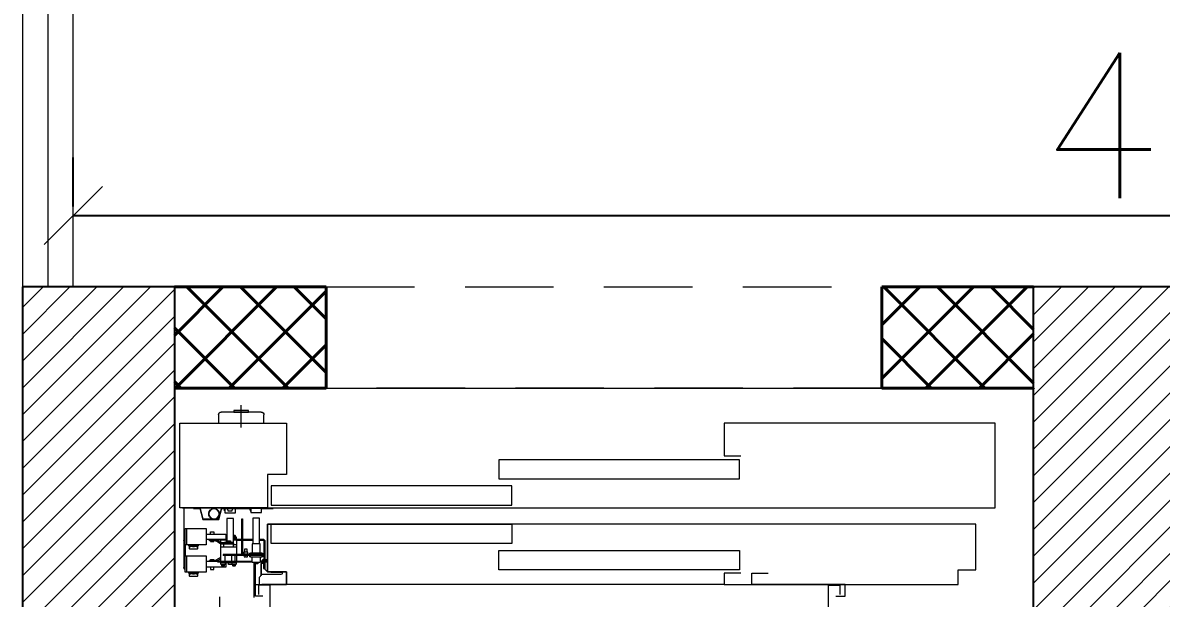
# Model space of a CAD drawing. Header units: metres. Extents: x -322116 to -321123, y -26723 to -26468.
# Drawn here: x -321785.512 to -321783.259, y -26550.374 to -26549.236 of the extents above; entities that cross this region are included whole.
import ezdxf

# ---------------------------------------------------------------- set-up
doc = ezdxf.new("R2010")
doc.units = ezdxf.units.M
doc.header["$LTSCALE"] = 7
doc.header["$MEASUREMENT"] = 0
doc.header["$PDMODE"] = 34
doc.header["$PDSIZE"] = 0.5
doc.linetypes.add('1363-TXX-A-XXX-Plots layouts-R02$0$HIDDEN', pattern=[0.375, 0.25, -0.125])
doc.linetypes.add('Hidden', pattern=[9.525, 6.35, -3.175])
doc.layers.add('22-1-14-ROAD P2PFGC', color=5, linetype='Continuous')
for name, color, linetype, lineweight in [('A-CONV-EVTR', 2, 'Continuous', 18), ('A-DOOR', 134, 'Continuous', 18), ('A-FLOR-HIDN', 9, 'Hidden', 13), ('A-GRID-DIMS', 142, 'Continuous', 9), ('A-WALL-BLWO', 7, 'Continuous', 40), ('L-Structure', 5, 'Continuous', 15), ('PATT-CONC', 8, 'Continuous', 9), ('plaster', 1, 'Continuous', 0)]:
    doc.layers.add(name, color=color, linetype=linetype, lineweight=lineweight)
doc.styles.add('EG_SIMPLEX', font='SIMPLEX.shx')
doc.dimstyles.new('ERGA-M-0200', dxfattribs={"dimscale": 1.15, "dimtxt": 0.2, "dimasz": 0.2, "dimexe": 0.1, "dimexo": 0.1, "dimgap": 0.06, "dimtad": 1, "dimdec": 1, "dimlfac": 100, "dimrnd": 5, "dimdsep": 46, "dimtxsty": 'EG_SIMPLEX', "dimblk1": 'OBLIQUE', "dimblk2": 'OBLIQUE', "dimsah": 1, "dimcen": 0.3, "dimclrd": 256, "dimclre": 256, "dimclrt": 2, "dimadec": 0, "dimazin": 0, "dimtfac": 1, "dimtdec": 1, "dimtix": 1, "dimtmove": 2, "dimatfit": 3, "dimldrblk": 'OBLIQUE', "dimfxl": 1, "dimtolj": 1, "dimtzin": 0, "dimarcsym": 0})

# ---------------------------------------------------------------- blocks, each defined once
blk = doc.blocks.new('1 elev')
at = {"layer": 'A-CONV-EVTR', "extrusion": (2.36417e-21, 1.06473e-05, 1)}
for p, q in [((-321709.441, -26487.8026, 0), (-321709.441, -26487.7583, 0)), ((-321709.4859, -26487.7937, 0), (-321709.4859, -26487.7774, 0)), ((-321709.4805, -26487.772, 0), (-321709.4014, -26487.772, 0)), ((-321709.4556, -26487.772, 0), (-321709.4556, -26487.7688, 0)), ((-321709.4556, -26487.7688, 0), (-321709.4263, -26487.7688, 0)), ((-321709.4263, -26487.772, 0), (-321709.4556, -26487.772, 0)), ((-321709.4263, -26487.7688, 0), (-321709.4263, -26487.772, 0)), ((-321709.396, -26487.7774, 0), (-321709.396, -26487.7937, 0)), ((-321710.9329, -26487.7937, 0), (-321710.3969, -26487.7937, 0)), ((-321710.9329, -26487.9615, 0), (-321710.9329, -26487.7937, 0)), ((-321710.3969, -26487.7937, 0), (-321710.3969, -26487.8587, 0)), ((-321709.3195, -26487.7937, 0), (-321709.5307, -26487.7937, 0)), ((-321709.5307, -26487.7937, 0), (-321709.5307, -26487.8955, 0)), ((-321709.396, -26487.7937, 0), (-321709.4859, -26487.7937, 0)), ((-321709.3195, -26487.9615, 0), (-321709.3195, -26487.7937, 0)), ((-321710.3969, -26487.8587, 0), (-321710.4294, -26487.8587, 0)), ((-321710.4269, -26487.9041, 0), (-321710.4269, -26487.8662, 0)), ((-321710.4269, -26487.8662, 0), (-321709.9508, -26487.8662, 0)), ((-321709.9508, -26487.8662, 0), (-321709.9508, -26487.9041, 0)), ((-321709.5307, -26487.8955, 0), (-321709.4933, -26487.8955, 0)), ((-321709.4933, -26487.8955, 0), (-321709.4933, -26487.9615, 0)), ((-321709.9508, -26487.9041, 0), (-321710.4269, -26487.9041, 0)), ((-321709.9765, -26487.9561, 0), (-321709.9765, -26487.9182, 0)), ((-321709.9765, -26487.9182, 0), (-321709.5004, -26487.9182, 0)), ((-321709.5004, -26487.9182, 0), (-321709.5004, -26487.9561, 0)), ((-321709.325, -26487.9615, 0), (-321710.9329, -26487.9615, 0)), ((-321709.5004, -26487.9561, 0), (-321709.9765, -26487.9561, 0)), ((-321709.5044, -26487.9621, 0), (-321709.5044, -26487.9628, 0)), ((-321709.4026, -26487.9621, 0), (-321709.5044, -26487.9621, 0)), ((-321709.4809, -26487.9628, 0), (-321709.5044, -26487.9628, 0)), ((-321709.4939, -26487.9615, 0), (-321709.3574, -26487.9615, 0)), ((-321709.4933, -26487.9615, 0), (-321709.3195, -26487.9615, 0)), ((-321709.4809, -26487.9707, 0), (-321709.4809, -26487.9621, 0)), ((-321709.4603, -26487.9621, 0), (-321709.4603, -26487.9707, 0)), ((-321709.4024, -26487.9628, 0), (-321709.4603, -26487.9628, 0)), ((-321709.4586, -26487.9672, 0), (-321709.4603, -26487.9672, 0)), ((-321709.4578, -26487.9641, 0), (-321709.4586, -26487.9672, 0)), ((-321709.4578, -26487.9641, 0), (-321709.4571, -26487.9628, 0)), ((-321709.4294, -26487.9715, 0), (-321709.4294, -26487.9628, 0)), ((-321709.4239, -26487.9641, 0), (-321709.4246, -26487.9628, 0)), ((-321709.4231, -26487.9672, 0), (-321709.4239, -26487.9641, 0)), ((-321709.4146, -26487.9672, 0), (-321709.4231, -26487.9672, 0)), ((-321709.4138, -26487.9641, 0), (-321709.4146, -26487.9672, 0)), ((-321709.4138, -26487.9641, 0), (-321709.4131, -26487.9628, 0)), ((-321709.4089, -26487.9628, 0), (-321709.4089, -26487.9715, 0)), ((-321709.4076, -26487.9641, 0), (-321709.4089, -26487.9641, 0)), ((-321709.4076, -26487.9672, 0), (-321709.4089, -26487.9672, 0)), ((-321709.4076, -26487.9672, 0), (-321709.4076, -26487.9641, 0)), ((-321709.3966, -26487.9843, 0), (-321709.4026, -26487.9621, 0)), ((-321709.4022, -26487.9615, 0), (-321709.3962, -26487.9837, 0)), ((-321709.3656, -26487.9837, 0), (-321709.3597, -26487.9615, 0)), ((-321709.3593, -26487.9621, 0), (-321709.3652, -26487.9843, 0)), ((-321709.3597, -26487.9637, 0), (-321709.3603, -26487.9637, 0)), ((-321709.3463, -26487.9628, 0), (-321709.3595, -26487.9628, 0)), ((-321709.3463, -26487.9621, 0), (-321709.3593, -26487.9621, 0)), ((-321709.333, -26487.9615, 0), (-321709.3574, -26487.9615, 0)), ((-321709.3463, -26487.9615, 0), (-321709.3463, -26487.9628, 0)), ((-321709.3277, -26487.9615, 0), (-321709.3277, -26488.0795, 0)), ((-321709.4603, -26487.9707, 0), (-321709.4809, -26487.9707, 0)), ((-321709.4771, -26487.9816, 0), (-321709.4641, -26487.9816, 0)), ((-321709.4771, -26488.0324, 0), (-321709.4771, -26487.9816, 0)), ((-321709.4641, -26487.9816, 0), (-321709.4641, -26488.0324, 0)), ((-321709.4435, -26487.9832, 0), (-321709.4435, -26488.0514, 0)), ((-321709.4424, -26487.9832, 0), (-321709.4435, -26487.9832, 0)), ((-321709.4424, -26487.9886, 0), (-321709.4435, -26487.9886, 0)), ((-321709.4424, -26488.0514, 0), (-321709.4424, -26487.9832, 0)), ((-321709.4089, -26487.9715, 0), (-321709.4294, -26487.9715, 0)), ((-321709.4257, -26487.9823, 0), (-321709.4127, -26487.9823, 0)), ((-321709.4257, -26488.0395, 0), (-321709.4257, -26487.9823, 0)), ((-321709.4127, -26487.9823, 0), (-321709.4127, -26488.0265, 0)), ((-321709.3977, -26487.9719, 0), (-321709.3972, -26487.972, 0)), ((-321709.3977, -26487.9749, 0), (-321709.3972, -26487.9749, 0)), ((-321709.3652, -26487.9843, 0), (-321709.3966, -26487.9843, 0)), ((-321709.3962, -26487.9837, 0), (-321709.3656, -26487.9837, 0)), ((-321710.8947, -26487.994, 0), (-321710.8571, -26487.994, 0)), ((-321710.8947, -26488.0839, 0), (-321710.8947, -26487.994, 0)), ((-321710.8571, -26487.994, 0), (-321709.4933, -26487.994, 0)), ((-321709.9765, -26487.994, 0), (-321709.9765, -26488.0319, 0)), ((-321709.5004, -26487.994, 0), (-321709.9765, -26487.994, 0)), ((-321709.4933, -26487.994, 0), (-321709.5068, -26487.994, 0)), ((-321709.4933, -26487.994, 0), (-321709.5068, -26487.994, 0)), ((-321709.5004, -26488.0319, 0), (-321709.5004, -26487.994, 0)), ((-321709.4933, -26487.994, 0), (-321709.4933, -26488.0882, 0)), ((-321709.4933, -26488.0882, 0), (-321709.4933, -26487.994, 0)), ((-321709.4933, -26488.0882, 0), (-321709.4933, -26487.994, 0)), ((-321709.3867, -26488.0086, 0), (-321709.3867, -26488.0132, 0)), ((-321709.3802, -26488.0086, 0), (-321709.3867, -26488.0086, 0)), ((-321709.3802, -26488.0132, 0), (-321709.3802, -26488.0086, 0)), ((-321709.3717, -26488.0021, 0), (-321709.3717, -26488.0346, 0)), ((-321709.3301, -26488.0021, 0), (-321709.3717, -26488.0021, 0)), ((-321709.3327, -26488.0021, 0), (-321709.3327, -26488.0346, 0)), ((-321709.3301, -26488.0346, 0), (-321709.3301, -26488.0021, 0)), ((-321709.9765, -26488.0319, 0), (-321709.5004, -26488.0319, 0)), ((-321709.4879, -26488.0276, 0), (-321709.4879, -26488.0644, 0)), ((-321709.4858, -26488.0276, 0), (-321709.4858, -26488.0541, 0)), ((-321709.4771, -26488.0232, 0), (-321709.4836, -26488.0232, 0)), ((-321709.4771, -26488.0254, 0), (-321709.4836, -26488.0254, 0)), ((-321709.4787, -26488.0324, 0), (-321709.4625, -26488.0324, 0)), ((-321709.4787, -26488.0503, 0), (-321709.4787, -26488.0324, 0)), ((-321709.4435, -26488.0232, 0), (-321709.4641, -26488.0232, 0)), ((-321709.4435, -26488.0254, 0), (-321709.4641, -26488.0254, 0)), ((-321709.4625, -26488.0324, 0), (-321709.4625, -26488.0503, 0)), ((-321709.4257, -26488.0232, 0), (-321709.4424, -26488.0232, 0)), ((-321709.4322, -26488.0254, 0), (-321709.4424, -26488.0254, 0)), ((-321709.4322, -26488.0254, 0), (-321709.4257, -26488.0254, 0)), ((-321709.4322, -26488.0536, 0), (-321709.4322, -26488.0254, 0)), ((-321709.4257, -26488.0341, 0), (-321709.4322, -26488.0341, 0)), ((-321709.4305, -26488.0187, 0), (-321709.4311, -26488.019, 0)), ((-321709.4311, -26488.019, 0), (-321709.4311, -26488.0218, 0)), ((-321709.4311, -26488.0218, 0), (-321709.4305, -26488.0222, 0)), ((-321709.4311, -26488.0222, 0), (-321709.4257, -26488.0222, 0)), ((-321709.4311, -26488.0232, 0), (-321709.4311, -26488.0222, 0)), ((-321709.4257, -26488.0187, 0), (-321709.4305, -26488.0187, 0)), ((-321709.4285, -26488.0154, 0), (-321709.4289, -26488.0159, 0)), ((-321709.4289, -26488.0159, 0), (-321709.4289, -26488.0187, 0)), ((-321709.4257, -26488.0159, 0), (-321709.4289, -26488.0159, 0)), ((-321709.4257, -26488.0154, 0), (-321709.4285, -26488.0154, 0)), ((-321709.4273, -26488.0332, 0), (-321709.4257, -26488.0332, 0)), ((-321709.4273, -26488.0341, 0), (-321709.4273, -26488.0332, 0)), ((-321709.4257, -26488.033, 0), (-321709.4025, -26488.033, 0)), ((-321709.4245, -26488.0308, 0), (-321709.4025, -26488.0308, 0)), ((-321709.4245, -26488.033, 0), (-321709.4245, -26488.0308, 0)), ((-321709.424, -26488.0295, 0), (-321709.424, -26488.0308, 0)), ((-321709.4078, -26488.0295, 0), (-321709.424, -26488.0295, 0)), ((-321709.4197, -26488.0265, 0), (-321709.4197, -26488.0294, 0)), ((-321709.4121, -26488.0265, 0), (-321709.4197, -26488.0265, 0)), ((-321709.4197, -26488.0294, 0), (-321709.4121, -26488.0294, 0)), ((-321709.4148, -26488.0308, 0), (-321709.4148, -26488.033, 0)), ((-321709.4105, -26488.0232, 0), (-321709.4127, -26488.0232, 0)), ((-321709.4127, -26488.0254, 0), (-321709.3997, -26488.0254, 0)), ((-321709.4121, -26488.0294, 0), (-321709.4121, -26488.0265, 0)), ((-321709.4105, -26488.0132, 0), (-321709.4105, -26488.0241, 0)), ((-321709.3717, -26488.0132, 0), (-321709.4105, -26488.0132, 0)), ((-321709.4105, -26488.0241, 0), (-321709.3717, -26488.0241, 0)), ((-321709.4092, -26488.033, 0), (-321709.4092, -26488.0308, 0)), ((-321709.4078, -26488.0308, 0), (-321709.4078, -26488.0295, 0)), ((-321709.4062, -26488.033, 0), (-321709.4062, -26488.0395, 0)), ((-321709.3921, -26488.0249, 0), (-321709.4014, -26488.0305, 0)), ((-321709.4003, -26488.0324, 0), (-321709.391, -26488.0268, 0)), ((-321709.3997, -26488.0254, 0), (-321709.3997, -26488.0295, 0)), ((-321709.3997, -26488.0254, 0), (-321709.3948, -26488.0254, 0)), ((-321709.3997, -26488.032, 0), (-321709.3997, -26488.0666, 0)), ((-321709.398, -26488.0254, 0), (-321709.398, -26488.0241, 0)), ((-321709.3948, -26488.0254, 0), (-321709.3948, -26488.0241, 0)), ((-321709.378, -26488.0243, 0), (-321709.3899, -26488.0243, 0)), ((-321709.3899, -26488.0265, 0), (-321709.378, -26488.0265, 0)), ((-321709.3869, -26488.0281, 0), (-321709.3869, -26488.0265, 0)), ((-321709.3799, -26488.0281, 0), (-321709.3869, -26488.0281, 0)), ((-321709.3867, -26488.0241, 0), (-321709.3867, -26488.0243, 0)), ((-321709.3802, -26488.0241, 0), (-321709.3802, -26488.0243, 0)), ((-321709.3799, -26488.0265, 0), (-321709.3799, -26488.0281, 0)), ((-321709.378, -26488.0265, 0), (-321709.378, -26488.0243, 0)), ((-321709.3717, -26488.0346, 0), (-321709.3301, -26488.0346, 0)), ((-321709.3564, -26488.0357, 0), (-321709.3564, -26488.0346, 0)), ((-321709.3369, -26488.0346, 0), (-321709.3369, -26488.0357, 0)), ((-321709.3304, -26488.0346, 0), (-321709.3304, -26488.0563, 0)), ((-321710.4269, -26488.046, 0), (-321710.4269, -26488.0839, 0)), ((-321709.9508, -26488.046, 0), (-321710.4269, -26488.046, 0)), ((-321709.9508, -26488.0839, 0), (-321709.9508, -26488.046, 0)), ((-321709.4858, -26488.0579, 0), (-321709.4858, -26488.0644, 0)), ((-321709.4836, -26488.0536, 0), (-321709.4056, -26488.0536, 0)), ((-321709.4836, -26488.0557, 0), (-321709.4056, -26488.0557, 0)), ((-321709.4814, -26488.0503, 0), (-321709.4831, -26488.0508, 0)), ((-321709.48, -26488.0503, 0), (-321709.4831, -26488.0508, 0)), ((-321709.4831, -26488.0508, 0), (-321709.4831, -26488.0531, 0)), ((-321709.4831, -26488.0531, 0), (-321709.4814, -26488.0536, 0)), ((-321709.4814, -26488.0557, 0), (-321709.4831, -26488.0562, 0)), ((-321709.4831, -26488.0562, 0), (-321709.4831, -26488.0585, 0)), ((-321709.4598, -26488.0503, 0), (-321709.4814, -26488.0503, 0)), ((-321709.4581, -26488.0508, 0), (-321709.4598, -26488.0503, 0)), ((-321709.4598, -26488.0536, 0), (-321709.4581, -26488.0531, 0)), ((-321709.4581, -26488.0562, 0), (-321709.4598, -26488.0557, 0)), ((-321709.4581, -26488.0531, 0), (-321709.4581, -26488.0508, 0)), ((-321709.4581, -26488.0585, 0), (-321709.4581, -26488.0562, 0)), ((-321709.4554, -26488.0525, 0), (-321709.4554, -26488.0536, 0)), ((-321709.4446, -26488.0525, 0), (-321709.4554, -26488.0525, 0)), ((-321709.4538, -26488.049, 0), (-321709.4462, -26488.049, 0)), ((-321709.4538, -26488.0525, 0), (-321709.4538, -26488.049, 0)), ((-321709.4536, -26488.0585, 0), (-321709.4538, -26488.0557, 0)), ((-321709.4522, -26488.0427, 0), (-321709.4522, -26488.049, 0)), ((-321709.4479, -26488.0427, 0), (-321709.4522, -26488.0427, 0)), ((-321709.4507, -26488.0574, 0), (-321709.4507, -26488.0585, 0)), ((-321709.4494, -26488.0574, 0), (-321709.4507, -26488.0574, 0)), ((-321709.45, -26488.0525, 0), (-321709.45, -26488.0536, 0)), ((-321709.4494, -26488.0585, 0), (-321709.4494, -26488.0574, 0)), ((-321709.4479, -26488.049, 0), (-321709.4479, -26488.0427, 0)), ((-321709.4462, -26488.0557, 0), (-321709.4465, -26488.0585, 0)), ((-321709.4462, -26488.049, 0), (-321709.4462, -26488.0525, 0)), ((-321709.4322, -26488.0395, 0), (-321709.3997, -26488.0395, 0)), ((-321709.4322, -26488.0666, 0), (-321709.4322, -26488.0557, 0)), ((-321709.4292, -26488.0666, 0), (-321709.4292, -26488.0557, 0)), ((-321709.4224, -26488.0666, 0), (-321709.4224, -26488.0557, 0)), ((-321709.411, -26488.0557, 0), (-321709.411, -26488.0536, 0)), ((-321709.4094, -26488.0666, 0), (-321709.4094, -26488.0557, 0)), ((-321709.4056, -26488.0536, 0), (-321709.4056, -26488.0557, 0)), ((-321709.3717, -26488.0563, 0), (-321709.3717, -26488.0888, 0)), ((-321709.3301, -26488.0563, 0), (-321709.3717, -26488.0563, 0)), ((-321709.3369, -26488.0357, 0), (-321709.3564, -26488.0357, 0)), ((-321709.3564, -26488.0357, 0), (-321709.3547, -26488.0373, 0)), ((-321709.3547, -26488.0373, 0), (-321709.3547, -26488.0426, 0)), ((-321709.3547, -26488.0426, 0), (-321709.3537, -26488.0433, 0)), ((-321709.3537, -26488.0433, 0), (-321709.3396, -26488.0433, 0)), ((-321709.3396, -26488.0433, 0), (-321709.3385, -26488.0426, 0)), ((-321709.3385, -26488.0373, 0), (-321709.3369, -26488.0357, 0)), ((-321709.3385, -26488.0426, 0), (-321709.3385, -26488.0373, 0)), ((-321709.3327, -26488.0563, 0), (-321709.3327, -26488.0888, 0)), ((-321709.3301, -26488.0888, 0), (-321709.3301, -26488.0563, 0)), ((-321709.4881, -26488.0653, 0), (-321709.4938, -26488.0653, 0)), ((-321709.4933, -26488.0687, 0), (-321709.4787, -26488.0687, 0)), ((-321709.4887, -26488.066, 0), (-321709.4928, -26488.066, 0)), ((-321709.4908, -26488.0642, 0), (-321709.4883, -26488.0642, 0)), ((-321709.4883, -26488.0642, 0), (-321709.4879, -26488.0642, 0)), ((-321709.4879, -26488.0644, 0), (-321709.4881, -26488.0642, 0)), ((-321709.4874, -26488.0692, 0), (-321709.4874, -26488.0828, 0)), ((-321709.4874, -26488.0709, 0), (-321709.4809, -26488.0709, 0)), ((-321709.4853, -26488.0712, 0), (-321709.4874, -26488.0712, 0)), ((-321709.4874, -26488.0783, 0), (-321709.4848, -26488.0783, 0)), ((-321709.4851, -26488.0783, 0), (-321709.4874, -26488.0783, 0)), ((-321709.4863, -26488.0715, 0), (-321709.4809, -26488.0715, 0)), ((-321709.4787, -26488.066, 0), (-321709.4861, -26488.066, 0)), ((-321709.4858, -26488.0642, 0), (-321709.483, -26488.0642, 0)), ((-321709.4847, -26488.0648, 0), (-321709.4858, -26488.0648, 0)), ((-321709.4858, -26488.0651, 0), (-321709.4853, -26488.0653, 0)), ((-321709.4858, -26488.0653, 0), (-321709.4853, -26488.0653, 0)), ((-321709.4848, -26488.0783, 0), (-321709.4854, -26488.0817, 0)), ((-321709.4853, -26488.0653, 0), (-321709.4853, -26488.0659, 0)), ((-321709.4853, -26488.0659, 0), (-321709.4846, -26488.0659, 0)), ((-321709.4853, -26488.0709, 0), (-321709.4853, -26488.0712, 0)), ((-321709.4848, -26488.0715, 0), (-321709.4848, -26488.0783, 0)), ((-321709.4847, -26488.0642, 0), (-321709.4847, -26488.0648, 0)), ((-321709.4846, -26488.0659, 0), (-321709.4847, -26488.0642, 0)), ((-321709.4831, -26488.0585, 0), (-321709.4814, -26488.059, 0)), ((-321709.483, -26488.0642, 0), (-321709.483, -26488.066, 0)), ((-321709.4828, -26488.0687, 0), (-321709.4819, -26488.0687, 0)), ((-321709.4814, -26488.059, 0), (-321709.4598, -26488.059, 0)), ((-321709.4803, -26488.072, 0), (-321709.4803, -26488.0953, 0)), ((-321709.4798, -26488.072, 0), (-321709.4798, -26488.0958, 0)), ((-321709.4787, -26488.059, 0), (-321709.4787, -26488.0693, 0)), ((-321709.4787, -26488.0693, 0), (-321709.4625, -26488.0693, 0)), ((-321709.4738, -26488.0693, 0), (-321709.4738, -26488.0725, 0)), ((-321709.4738, -26488.0725, 0), (-321709.4673, -26488.0725, 0)), ((-321709.469, -26488.1304, 0), (-321709.469, -26488.0725, 0)), ((-321709.4673, -26488.0725, 0), (-321709.4673, -26488.0693, 0)), ((-321709.4663, -26488.1391, 0), (-321709.4663, -26488.0714, 0)), ((-321709.4625, -26488.0693, 0), (-321709.4625, -26488.059, 0)), ((-321709.3948, -26488.0666, 0), (-321709.4625, -26488.0666, 0)), ((-321709.4625, -26488.0687, 0), (-321709.3948, -26488.0687, 0)), ((-321709.4598, -26488.059, 0), (-321709.4581, -26488.0585, 0)), ((-321709.4507, -26488.0585, 0), (-321709.4536, -26488.0585, 0)), ((-321709.4465, -26488.0585, 0), (-321709.4494, -26488.0585, 0)), ((-321709.4311, -26488.0698, 0), (-321709.4311, -26488.0687, 0)), ((-321709.4305, -26488.0698, 0), (-321709.4311, -26488.0701, 0)), ((-321709.4224, -26488.0698, 0), (-321709.4311, -26488.0698, 0)), ((-321709.4311, -26488.0701, 0), (-321709.4311, -26488.0729, 0)), ((-321709.4311, -26488.0729, 0), (-321709.4305, -26488.0733, 0)), ((-321709.4305, -26488.0733, 0), (-321709.423, -26488.0733, 0)), ((-321709.4289, -26488.0733, 0), (-321709.4289, -26488.0761, 0)), ((-321709.4289, -26488.0761, 0), (-321709.4285, -26488.0765, 0)), ((-321709.4289, -26488.0761, 0), (-321709.4246, -26488.0761, 0)), ((-321709.4285, -26488.0765, 0), (-321709.425, -26488.0765, 0)), ((-321709.425, -26488.0765, 0), (-321709.4246, -26488.0761, 0)), ((-321709.4246, -26488.0761, 0), (-321709.4246, -26488.0733, 0)), ((-321709.423, -26488.0698, 0), (-321709.4224, -26488.07, 0)), ((-321709.423, -26488.0733, 0), (-321709.4224, -26488.0729, 0)), ((-321709.4226, -26488.07, 0), (-321709.411, -26488.07, 0)), ((-321709.4224, -26488.0687, 0), (-321709.4224, -26488.0698, 0)), ((-321709.4224, -26488.0701, 0), (-321709.4224, -26488.073, 0)), ((-321709.4224, -26488.073, 0), (-321709.4224, -26488.0733, 0)), ((-321709.4224, -26488.0733, 0), (-321709.4159, -26488.0733, 0)), ((-321709.4159, -26488.0733, 0), (-321709.4159, -26488.07, 0)), ((-321709.411, -26488.07, 0), (-321709.411, -26488.0687, 0)), ((-321709.4105, -26488.0687, 0), (-321709.4105, -26488.0787, 0)), ((-321709.4105, -26488.0787, 0), (-321709.3717, -26488.0787, 0)), ((-321709.4089, -26488.0698, 0), (-321709.4095, -26488.0701, 0)), ((-321709.4095, -26488.0701, 0), (-321709.4095, -26488.0729, 0)), ((-321709.4095, -26488.0729, 0), (-321709.4089, -26488.0733, 0)), ((-321709.4094, -26488.0698, 0), (-321709.4094, -26488.0687, 0)), ((-321709.4008, -26488.0698, 0), (-321709.4094, -26488.0698, 0)), ((-321709.4089, -26488.0733, 0), (-321709.4013, -26488.0733, 0)), ((-321709.4073, -26488.0733, 0), (-321709.4073, -26488.0761, 0)), ((-321709.4073, -26488.0761, 0), (-321709.4068, -26488.0765, 0)), ((-321709.4073, -26488.0761, 0), (-321709.4029, -26488.0761, 0)), ((-321709.4068, -26488.0765, 0), (-321709.4034, -26488.0765, 0)), ((-321709.4034, -26488.0765, 0), (-321709.4029, -26488.0761, 0)), ((-321709.4029, -26488.0761, 0), (-321709.4029, -26488.0733, 0)), ((-321709.4007, -26488.0701, 0), (-321709.4013, -26488.0698, 0)), ((-321709.4013, -26488.0733, 0), (-321709.4007, -26488.0729, 0)), ((-321709.4008, -26488.0687, 0), (-321709.4008, -26488.0698, 0)), ((-321709.4007, -26488.0729, 0), (-321709.4007, -26488.0701, 0)), ((-321709.3997, -26488.06, 0), (-321709.391, -26488.0652, 0)), ((-321709.3921, -26488.067, 0), (-321709.3997, -26488.0625, 0)), ((-321709.398, -26488.0687, 0), (-321709.398, -26488.0666, 0)), ((-321709.3948, -26488.0687, 0), (-321709.3948, -26488.0666, 0)), ((-321709.3948, -26488.0679, 0), (-321709.3717, -26488.0679, 0)), ((-321709.378, -26488.0655, 0), (-321709.3899, -26488.0655, 0)), ((-321709.3899, -26488.0676, 0), (-321709.378, -26488.0676, 0)), ((-321709.3869, -26488.0638, 0), (-321709.3869, -26488.0655, 0)), ((-321709.3799, -26488.0638, 0), (-321709.3869, -26488.0638, 0)), ((-321709.3867, -26488.0679, 0), (-321709.3867, -26488.0676, 0)), ((-321709.3867, -26488.0833, 0), (-321709.3867, -26488.0787, 0)), ((-321709.3802, -26488.0679, 0), (-321709.3802, -26488.0676, 0)), ((-321709.3802, -26488.0787, 0), (-321709.3802, -26488.0833, 0)), ((-321709.3799, -26488.0655, 0), (-321709.3799, -26488.0638, 0)), ((-321709.378, -26488.0676, 0), (-321709.378, -26488.0655, 0)), ((-321710.8593, -26488.0839, 0), (-321710.8947, -26488.0839, 0)), ((-321710.8593, -26488.1131, 0), (-321710.8593, -26488.0839, 0)), ((-321710.4511, -26488.0904, 0), (-321710.4836, -26488.0904, 0)), ((-321710.4511, -26488.1131, 0), (-321710.4511, -26488.0904, 0)), ((-321710.4294, -26488.0904, 0), (-321710.3969, -26488.0904, 0)), ((-321710.4269, -26488.0839, 0), (-321709.9508, -26488.0839, 0)), ((-321710.3969, -26488.0904, 0), (-321710.3969, -26488.1131, 0)), ((-321709.5307, -26488.0882, 0), (-321709.5307, -26488.1131, 0)), ((-321709.4933, -26488.0882, 0), (-321709.5307, -26488.0882, 0)), ((-321709.5307, -26488.0882, 0), (-321709.4933, -26488.0882, 0)), ((-321709.5307, -26488.1131, 0), (-321709.5307, -26488.0882, 0)), ((-321709.5307, -26488.0882, 0), (-321709.4933, -26488.0882, 0)), ((-321709.5307, -26488.1131, 0), (-321709.5307, -26488.0882, 0)), ((-321709.5231, -26488.0882, 0), (-321709.5209, -26488.0882, 0)), ((-321709.522, -26488.0893, 0), (-321709.522, -26488.0925, 0)), ((-321709.522, -26488.0893, 0), (-321709.4993, -26488.0893, 0)), ((-321709.4928, -26488.0882, 0), (-321709.5209, -26488.0882, 0)), ((-321709.5209, -26488.0936, 0), (-321709.482, -26488.0936, 0)), ((-321709.4874, -26488.0828, 0), (-321709.4928, -26488.0882, 0)), ((-321709.4854, -26488.0817, 0), (-321709.4874, -26488.0817, 0)), ((-321709.482, -26488.0936, 0), (-321709.4766, -26488.099, 0)), ((-321709.4766, -26488.099, 0), (-321709.4766, -26488.112, 0)), ((-321709.3802, -26488.0833, 0), (-321709.3867, -26488.0833, 0)), ((-321709.3717, -26488.0888, 0), (-321709.3301, -26488.0888, 0)), ((-321709.3564, -26488.0898, 0), (-321709.3564, -26488.0888, 0)), ((-321709.3369, -26488.0898, 0), (-321709.3564, -26488.0898, 0)), ((-321709.3564, -26488.0898, 0), (-321709.3547, -26488.0915, 0)), ((-321709.3547, -26488.0915, 0), (-321709.3547, -26488.0968, 0)), ((-321709.3547, -26488.0968, 0), (-321709.3537, -26488.0974, 0)), ((-321709.3537, -26488.0974, 0), (-321709.3396, -26488.0974, 0)), ((-321709.3396, -26488.0974, 0), (-321709.3385, -26488.0968, 0)), ((-321709.3385, -26488.0915, 0), (-321709.3369, -26488.0898, 0)), ((-321709.3385, -26488.0968, 0), (-321709.3385, -26488.0915, 0)), ((-321709.3369, -26488.0888, 0), (-321709.3369, -26488.0898, 0)), ((-321710.3969, -26488.1131, 0), (-321710.8593, -26488.1131, 0)), ((-321710.6362, -26488.1131, 0), (-321710.4511, -26488.1131, 0)), ((-321710.6362, -26488.1359, 0), (-321710.6362, -26488.1131, 0)), ((-321710.6254, -26488.1145, 0), (-321710.6254, -26488.1331, 0)), ((-321710.6027, -26488.1145, 0), (-321710.6254, -26488.1145, 0)), ((-321710.6027, -26488.5284, 0), (-321710.6027, -26488.1145, 0)), ((-321710.3969, -26488.1131, 0), (-321709.482, -26488.1131, 0)), ((-321709.469, -26488.1131, 0), (-321709.5307, -26488.1131, 0)), ((-321709.469, -26488.1131, 0), (-321709.5307, -26488.1131, 0)), ((-321709.4982, -26488.1145, 0), (-321709.4755, -26488.1145, 0)), ((-321709.4982, -26488.5284, 0), (-321709.4982, -26488.1145, 0)), ((-321709.4755, -26488.1145, 0), (-321709.4755, -26488.1331, 0)), ((-321709.469, -26488.1359, 0), (-321709.469, -26488.1131, 0)), ((-321709.469, -26488.1359, 0), (-321709.469, -26488.1131, 0)), ((-321710.6173, -26488.1359, 0), (-321710.6362, -26488.1359, 0)), ((-321709.4836, -26488.1359, 0), (-321709.469, -26488.1359, 0)), ((-321709.4836, -26488.1359, 0), (-321709.469, -26488.1359, 0)), ((-321709.3986, -26488.1993, 0), (-321709.3986, -26488.1374, 0))]:
    blk.add_line(p, q, dxfattribs=at)
at = {"layer": 'A-CONV-EVTR'}
blk.add_lwpolyline([(-321709.3087, -26487.7244), (-321711.0087, -26487.7244), (-321711.0087, -26489.511), (-321709.3087, -26489.511)], close=True, dxfattribs=at)
at = {"layer": 'A-CONV-EVTR', "extrusion": (2.36417e-21, 1.06473e-05, 1)}
blk.add_circle((-321709.3872, -26487.9734, -0.282), 0.0101, dxfattribs=at)
for centre, radius, start, end in [((-321709.4805, -26487.7774, -0.282), 0.00541, 90, 180), ((-321709.4014, -26487.7774, -0.282), 0.00541, 0, 90), ((-321709.4063, -26487.9641, -0.282), 0.0026, 150, 180), ((-321709.4063, -26487.9641, -0.282), 0.0013, 90, 180), ((-321709.3872, -26487.9734, -0.282), 0.0106, 284.2134, 171.8079), ((-321709.3872, -26487.9734, -0.282), 0.0106, 188.1921, 255.7866), ((-321709.4836, -26488.0276, -0.282), 0.00433, 90, 180), ((-321709.4836, -26488.0276, -0.282), 0.00217, 90, 180), ((-321709.4025, -26488.0287, -0.282), 0.00217, 270, 300.9638), ((-321709.4025, -26488.0287, -0.282), 0.00433, 270, 300.9638), ((-321709.3899, -26488.0287, -0.282), 0.00433, 90, 120.9638), ((-321709.3899, -26488.0287, -0.282), 0.00217, 90, 120.9638), ((-321709.3331, -26488.0254, -0.282), 0.00541, 303.2464, 0), ((-321709.4836, -26488.0579, -0.282), 0.00433, 90, 180), ((-321709.4836, -26488.0579, -0.282), 0.00217, 90, 180), ((-321709.4446, -26488.0514, -0.282), 0.00217, 270, 0), ((-321709.4446, -26488.0514, -0.282), 0.00108, 270, 0), ((-321709.4901, -26488.0644, -0.282), 0.00433, 270, 0), ((-321709.4901, -26488.0644, -0.282), 0.00217, 270, 0), ((-321709.4883, -26488.0647, -0.282), 0.000541, 70, 90), ((-321709.4895, -26488.0551, -0.282), 0.0167, 277.4512, 284.8399), ((-321709.4831, -26488.0698, -0.282), 0.00109, 270, 90), ((-321709.4809, -26488.072, -0.282), 0.00108, 0, 90), ((-321709.4809, -26488.072, -0.282), 0.000541, 0, 90), ((-321709.4717, -26488.0714, -0.282), 0.00541, 0, 23.5782), ((-321709.3899, -26488.0633, -0.282), 0.00433, 239.0362, 270), ((-321709.3899, -26488.0633, -0.282), 0.00217, 239.0362, 270), ((-321709.3331, -26488.0795, -0.282), 0.00541, 303.2464, 0)]:
    blk.add_arc(centre, radius, start, end, dxfattribs=at)
at = {"layer": 'A-CONV-EVTR', "extrusion": (0, -1.06473e-05, -1)}
for points, knots in [([(-321709.3547, -26488.0373, 0), (-321709.3546, -26488.0374, 0), (-321709.3544, -26488.0376, 0), (-321709.3541, -26488.0379, 0), (-321709.3538, -26488.0381, 0), (-321709.3534, -26488.0383, 0), (-321709.3531, -26488.0384, 0), (-321709.3527, -26488.0384, 0), (-321709.3524, -26488.0384, 0), (-321709.352, -26488.0383, 0), (-321709.3517, -26488.0381, 0), (-321709.3513, -26488.0379, 0), (-321709.351, -26488.0376, 0), (-321709.3508, -26488.0374, 0), (-321709.3507, -26488.0373, 0)], [0, 0, 0, 0, 0.412136, 0.801168, 1.170543, 1.521785, 1.857776, 2.18477, 2.511865, 2.848085, 3.199449, 3.568437, 3.956001, 4.365773, 4.365773, 4.365773, 4.365773]), ([(-321709.3507, -26488.0373, 0), (-321709.3505, -26488.0374, 0), (-321709.35, -26488.0376, 0), (-321709.3494, -26488.0379, 0), (-321709.3487, -26488.0381, 0), (-321709.348, -26488.0383, 0), (-321709.3473, -26488.0384, 0), (-321709.3466, -26488.0384, 0), (-321709.3459, -26488.0384, 0), (-321709.3452, -26488.0383, 0), (-321709.3445, -26488.0381, 0), (-321709.3439, -26488.0379, 0), (-321709.3432, -26488.0376, 0), (-321709.3428, -26488.0374, 0), (-321709.3426, -26488.0373, 0)], [0, 0, 0, 0, 0.661213, 1.313238, 1.96415, 2.615759, 3.267885, 3.920137, 4.572389, 5.224515, 5.876124, 6.527036, 7.179061, 7.840274, 7.840274, 7.840274, 7.840274]), ([(-321709.3426, -26488.0373, 0), (-321709.3424, -26488.0374, 0), (-321709.3422, -26488.0376, 0), (-321709.3419, -26488.0379, 0), (-321709.3416, -26488.0381, 0), (-321709.3412, -26488.0383, 0), (-321709.3409, -26488.0384, 0), (-321709.3405, -26488.0384, 0), (-321709.3402, -26488.0384, 0), (-321709.3398, -26488.0383, 0), (-321709.3395, -26488.0381, 0), (-321709.3391, -26488.0379, 0), (-321709.3388, -26488.0376, 0), (-321709.3386, -26488.0374, 0), (-321709.3385, -26488.0373, 0)], [0, 0, 0, 0, 0.409772, 0.797336, 1.166324, 1.517688, 1.853908, 2.181003, 2.507997, 2.843988, 3.19523, 3.564605, 3.953637, 4.365773, 4.365773, 4.365773, 4.365773]), ([(-321709.3547, -26488.0915, 0), (-321709.3546, -26488.0916, 0), (-321709.3544, -26488.0918, 0), (-321709.3541, -26488.092, 0), (-321709.3538, -26488.0922, 0), (-321709.3534, -26488.0924, 0), (-321709.3531, -26488.0925, 0), (-321709.3527, -26488.0926, 0), (-321709.3524, -26488.0925, 0), (-321709.352, -26488.0924, 0), (-321709.3517, -26488.0922, 0), (-321709.3513, -26488.092, 0), (-321709.351, -26488.0918, 0), (-321709.3508, -26488.0916, 0), (-321709.3507, -26488.0915, 0)], [0, 0, 0, 0, 0.412136, 0.801168, 1.170543, 1.521785, 1.857776, 2.18477, 2.511865, 2.848085, 3.199449, 3.568437, 3.956001, 4.365773, 4.365773, 4.365773, 4.365773]), ([(-321709.3507, -26488.0915, 0), (-321709.3505, -26488.0916, 0), (-321709.35, -26488.0918, 0), (-321709.3494, -26488.092, 0), (-321709.3487, -26488.0922, 0), (-321709.348, -26488.0924, 0), (-321709.3473, -26488.0925, 0), (-321709.3466, -26488.0926, 0), (-321709.3459, -26488.0925, 0), (-321709.3452, -26488.0924, 0), (-321709.3445, -26488.0922, 0), (-321709.3439, -26488.092, 0), (-321709.3432, -26488.0918, 0), (-321709.3428, -26488.0916, 0), (-321709.3426, -26488.0915, 0)], [0, 0, 0, 0, 0.661213, 1.313238, 1.96415, 2.615759, 3.267885, 3.920137, 4.572389, 5.224515, 5.876124, 6.527036, 7.179061, 7.840274, 7.840274, 7.840274, 7.840274]), ([(-321709.3426, -26488.0915, 0), (-321709.3424, -26488.0916, 0), (-321709.3422, -26488.0918, 0), (-321709.3419, -26488.092, 0), (-321709.3416, -26488.0922, 0), (-321709.3412, -26488.0924, 0), (-321709.3409, -26488.0925, 0), (-321709.3405, -26488.0926, 0), (-321709.3402, -26488.0925, 0), (-321709.3398, -26488.0924, 0), (-321709.3395, -26488.0922, 0), (-321709.3391, -26488.092, 0), (-321709.3388, -26488.0918, 0), (-321709.3386, -26488.0916, 0), (-321709.3385, -26488.0915, 0)], [0, 0, 0, 0, 0.409772, 0.797336, 1.166324, 1.517688, 1.853908, 2.181003, 2.507997, 2.843988, 3.19523, 3.564605, 3.953637, 4.365773, 4.365773, 4.365773, 4.365773])]:
    blk.add_open_spline(points, degree=3, knots=knots, dxfattribs=at)
at = {"layer": 'A-CONV-EVTR'}
blk.add_open_spline([(-321709.4848, -26488.0783, 0), (-321709.4848, -26488.0783, 0), (-321709.4848, -26488.0783, 0), (-321709.4849, -26488.0783, 0), (-321709.485, -26488.0783, 0), (-321709.4851, -26488.0783, 0)], degree=3, knots=[0, 0, 0, 0, 0.470482, 0.940965, 1.102915, 1.102915, 1.102915, 1.102915], dxfattribs=at)
blk = doc.blocks.new('block')
at = {"layer": 'PATT-CONC', "transparency": 33554610}
h = blk.add_hatch(dxfattribs=at)
h.set_pattern_fill('ANSI31', color=8, scale=0.3)
h.set_pattern_definition([(45, (0, 0), (-0.0265165042945, 0.0265165042945), [])])
edge = h.paths.add_edge_path()
edge.add_line((-321666.3118, -26556.5581), (-321655.5118, -26556.5581))
edge.add_line((-321655.5118, -26556.5581), (-321655.5118, -26553.8198))
edge.add_line((-321655.5118, -26553.8198), (-321653.5118, -26553.8198))
edge.add_line((-321653.5118, -26553.8198), (-321653.5118, -26552.0448))
edge.add_line((-321653.5118, -26552.0448), (-321655.5118, -26552.0448))
edge.add_line((-321655.5118, -26552.0448), (-321655.5118, -26549.7581))
edge.add_line((-321655.5118, -26549.7581), (-321655.2118, -26549.7581))
edge.add_line((-321655.2118, -26549.7581), (-321655.2118, -26551.7448))
edge.add_line((-321655.2118, -26551.7448), (-321653.5118, -26551.7448))
edge.add_line((-321653.5118, -26551.7448), (-321653.5118, -26549.7581))
edge.add_line((-321653.5118, -26549.7581), (-321653.2118, -26549.7581))
edge.add_line((-321653.2118, -26549.7581), (-321653.2118, -26553.8198))
edge.add_line((-321653.2118, -26553.8198), (-321650.8518, -26553.8198))
edge.add_line((-321650.8518, -26553.8198), (-321650.8514, -26549.7581))
edge.add_line((-321650.8514, -26549.7581), (-321650.5518, -26549.7581))
edge.add_line((-321650.5518, -26549.7581), (-321650.5518, -26554.1198))
edge.add_line((-321650.5518, -26554.1198), (-321651.4424, -26554.1198))
edge.add_line((-321651.4424, -26554.1198), (-321651.4424, -26556.5581))
edge.add_line((-321651.4424, -26556.5581), (-321642.2603, -26556.5581))
at = {"layer": 'L-Structure'}
blk.add_lwpolyline([(-321666.3118, -26556.5581), (-321655.5118, -26556.5581), (-321655.5118, -26553.8198), (-321653.5118, -26553.8198), (-321653.5118, -26552.0448), (-321655.5118, -26552.0448), (-321655.5118, -26549.7581), (-321655.2118, -26549.7581), (-321655.2118, -26551.7448), (-321653.5118, -26551.7448), (-321653.5118, -26549.7581), (-321653.2118, -26549.7581), (-321653.2118, -26553.8198), (-321650.8518, -26553.8198), (-321650.8514, -26549.7581), (-321650.5518, -26549.7581), (-321650.5518, -26554.1198), (-321651.4424, -26554.1198), (-321651.4424, -26556.5581), (-321642.2603, -26556.5581)], dxfattribs=at)
blk = doc.blocks.new('new for 322')
at = {"layer": 'plaster'}
h = blk.add_hatch(dxfattribs=at)
h.set_pattern_fill('ANSI38', color=256, scale=1.6)
h.paths.add_polyline_path([(-321765.0788, -26543.0781), (-321765.5036, -26543.5028), (-321766.2268, -26542.7796), (-321766.2956, -26542.7796), (-321765.5175, -26558.0822), (-321764.316, -26558.0822)])
h.paths.add_polyline_path([(-321768.5834, -26556.8625), (-321781.7424, -26556.8822), (-321781.7424, -26554.1198), (-321785.2118, -26554.1198), (-321785.2118, -26556.8581), (-321797.2021, -26556.8581), (-321797.2961, -26558.0581), (-321784.2274, -26558.0581), (-321784.2274, -26555.3198), (-321783.0674, -26555.3198), (-321783.0674, -26558.0822), (-321768.5214, -26558.0822)])
h.paths.add_polyline_path([(-321765.5798, -26556.8581), (-321768.5834, -26556.8625), (-321768.5214, -26558.0822), (-321765.5175, -26558.0822)])
h.paths.add_polyline_path([(-321797.2021, -26556.8581), (-321800.2113, -26556.8581), (-321800.3053, -26558.0581), (-321797.2961, -26558.0581)])
h.paths.add_polyline_path([(-321799.6506, -26549.7008), (-321799.1168, -26542.8869), (-321799.7327, -26543.5028), (-321800.3225, -26542.9129), (-321800.847, -26549.6071), (-321801.509, -26558.0581), (-321800.3053, -26558.0581), (-321800.2113, -26556.8581), (-321800.2113, -26556.8581)])
h.paths.add_polyline_path([(-321798.8905, -26539.9977), (-321798.2566, -26531.9053), (-321770.9538, -26531.9053), (-321771.0148, -26530.7053), (-321799.3662, -26530.7053), (-321800.0868, -26539.9039), (-321800.3225, -26542.9129), (-321799.7327, -26543.5028), (-321799.1168, -26542.8869)])
edge = h.paths.add_edge_path(flags=16)
edge.add_arc((-321799.7327, -26542.7796), 0.5062, 0, 360)
h.paths.add_polyline_path([(-321799.9764, -26543.172), (-321799.4889, -26543.172), (-321799.4889, -26542.8345), (-321799.9764, -26542.8345)], flags=0)
h.paths.add_polyline_path([(-321800.1505, -26542.7522), (-321799.3148, -26542.7522), (-321799.3148, -26542.4147), (-321800.1505, -26542.4147)], flags=0)
h.paths.add_polyline_path([(-321800.0191, -26538.1625), (-321799.0769, -26538.1625), (-321799.0769, -26537.7125), (-321800.0191, -26537.7125)], flags=17)
h.paths.add_polyline_path([(-321799.7372, -26537.6648), (-321799.3588, -26537.6648), (-321799.3588, -26537.2054), (-321799.7372, -26537.2054)], flags=16)
edge = h.paths.add_edge_path()
edge.add_line((-321765.8073, -26528.7505), (-321767.005, -26528.8262))
edge.add_line((-321767.005, -26528.8262), (-321766.2956, -26542.7796))
edge.add_line((-321766.2956, -26542.7796), (-321766.2268, -26542.7796))
edge.add_line((-321766.2268, -26542.7796), (-321766.0098, -26542.7796))
edge.add_arc((-321765.5036, -26542.7796), 0.5062, 39.0187, 180, ccw=False)
edge.add_line((-321765.1102, -26542.4608), (-321765.8073, -26528.7505))
blk = doc.blocks.new('_OBLIQUE')
at = {"color": 0, "linetype": 'ByBlock'}
blk.add_line((-0.5, -0.5), (0.5, 0.5), dxfattribs=at)
blk = doc.blocks.new('*D146')
at = {"layer": 'A-GRID-DIMS', "lineweight": -2, "transparency": 16777216}
for p, q in [((-321785.4118, -26549.5994), (-321785.4118, -26549.5019)), ((-321780.8518, -26549.5994), (-321780.8518, -26549.5019)), ((-321785.4118, -26549.6169), (-321780.8518, -26549.6169))]:
    blk.add_line(p, q, dxfattribs=at)
at = {"layer": 'Defpoints', "color": 0, "transparency": 16777216}
for p in [(-321780.8518, -26549.6169), (-321785.4118, -26549.7144), (-321780.8518, -26549.7144, 0)]:
    blk.add_point(p, dxfattribs=at)
at = {"layer": 'A-GRID-DIMS', "lineweight": -2, "transparency": 16777216, "xscale": 0.115, "yscale": 0.115, "zscale": 0.115, "rotation": 180}
blk.add_blockref('_OBLIQUE', (-321785.4118, -26549.6169), dxfattribs=at)
at = {"layer": 'A-GRID-DIMS', "lineweight": -2, "transparency": 16777216, "xscale": 0.115, "yscale": 0.115, "zscale": 0.115}
blk.add_blockref('_OBLIQUE', (-321780.8518, -26549.6169), dxfattribs=at)
at = {"layer": 'A-GRID-DIMS', "color": 2, "transparency": 16777216, "insert": (-321783.1318, -26549.4386), "char_height": 0.2875, "attachment_point": 5, "style": 'EG_SIMPLEX'}
blk.add_mtext('\\A1;455', dxfattribs=at)

msp = doc.modelspace()

# ---------------------------------------------------------------- hatches: boundary and pattern name
at = {"layer": 'A-WALL-BLWO', "transparency": 33554610}
h = msp.add_hatch(dxfattribs=at)
h.set_pattern_fill('ANSI37', color=8, scale=0.6)
h.set_pattern_definition([(45, (-66.34444, -2), (-0.053033008589, 0.053033008589), []), (135, (-66.34444, -2), (-0.053033008589, -0.053033008589), [])])
h.paths.add_polyline_path([(-321783.8118, -26549.9581), (-321783.8118, -26549.7581), (-321783.5118, -26549.7581), (-321783.5118, -26549.9581)])
h.paths.add_polyline_path([(-321785.2118, -26549.9581), (-321785.2118, -26549.7581), (-321784.9118, -26549.7581), (-321784.9118, -26549.9581)])
at = {"layer": 'PATT-CONC', "transparency": 33554610}
h = msp.add_hatch(dxfattribs=at)
h.set_pattern_fill('ANSI31', color=8, scale=0.3)
h.set_pattern_definition([(45, (65, 0), (-0.0265165042945, 0.0265165042945), [])])
edge = h.paths.add_edge_path()
edge.add_line((-321770.7985, -26529.05), (-321771.0977, -26529.0746))
edge.add_line((-321771.0977, -26529.0746), (-321770.9538, -26531.9053))
edge.add_line((-321770.9538, -26531.9053), (-321775.2441, -26531.9053))
edge.add_line((-321775.2441, -26531.9053), (-321775.2441, -26532.2053))
edge.add_line((-321775.2441, -26532.2053), (-321773.5117, -26532.2053))
edge.add_arc((-321774.7364, -26540.111), 8, 61.28892, 81.19354, ccw=False)
edge.add_line((-321770.8933, -26533.0946), (-321770.8225, -26534.4875))
edge.add_line((-321770.8225, -26534.4875), (-321770.5221, -26534.4875))
edge.add_line((-321770.5221, -26534.4875), (-321770.7985, -26529.05))
edge = h.paths.add_edge_path(flags=16)
edge.add_line((-321770.9385, -26532.2053), (-321770.9111, -26532.7451))
edge.add_arc((-321774.7364, -26540.111), 8.3, 62.55553, 72.26821)
edge.add_line((-321772.2086, -26532.2053), (-321770.9385, -26532.2053))
edge = h.paths.add_edge_path()
edge.add_line((-321775.2441, -26531.9053), (-321781.747, -26531.9053))
edge.add_line((-321781.747, -26531.9053), (-321781.747, -26532.2053))
edge.add_line((-321781.747, -26532.2053), (-321777.1496, -26532.2053))
edge.add_arc((-321774.6263, -26539.959), 8.1539, 108.02628, 134.64905)
edge.add_line((-321780.3566, -26534.1581), (-321779.921, -26534.1581))
edge.add_arc((-321774.6263, -26539.959), 7.8539, 99.16369, 132.38775, ccw=False)
edge.add_line((-321775.8771, -26532.2053), (-321775.2441, -26532.2053))
edge.add_line((-321775.2441, -26532.2053), (-321775.2441, -26531.9053))
h.paths.add_polyline_path([(-321781.747, -26531.9053), (-321795.2474, -26531.9053), (-321795.2709, -26532.2053), (-321781.747, -26532.2053)])
h.paths.add_polyline_path([(-321795.2474, -26531.9053), (-321798.2566, -26531.9053), (-321800.2113, -26556.8581), (-321797.2021, -26556.8581), (-321797.1786, -26556.5581), (-321799.8869, -26556.5581), (-321797.9791, -26532.2053), (-321795.2709, -26532.2053)])
h.paths.add_polyline_path([(-321770.8452, -26529.0539), (-321771.0463, -26529.0704), (-321771.0977, -26529.0746), (-321770.7985, -26529.05)], flags=17)

# ---------------------------------------------------------------- linework, layer by layer
at = {"layer": '22-1-14-ROAD P2PFGC'}
for p, q in [((-321785.2118, -26549.7581), (-321785.5118, -26549.7581)), ((-321785.2118, -26549.7581), (-321785.2118, -26551.7448)), ((-321783.5118, -26551.7448), (-321783.5118, -26549.7581)), ((-321783.2118, -26549.7581), (-321783.5118, -26549.7581))]:
    msp.add_line(p, q, dxfattribs=at)
msp.add_lwpolyline([(-321785.5118, -26552.0448), (-321785.5118, -26549.7581)], dxfattribs=at)
at = {"layer": 'A-DOOR'}
for points in [[(-321785.5118, -26549.7581), (-321785.5118, -26546.9581), (-321785.4118, -26546.9581)], [(-321785.4618, -26549.7581), (-321785.4618, -26547.0581)], [(-321785.4118, -26549.7581), (-321785.4118, -26547.0581), (-321785.4118, -26547.0581)]]:
    msp.add_lwpolyline(points, dxfattribs=at)
at = {"layer": 'A-FLOR-HIDN', "linetype": '1363-TXX-A-XXX-Plots layouts-R02$0$HIDDEN', "ltscale": 0.1}
for p, q in [((-321784.9118, -26549.7581), (-321783.8118, -26549.7581)), ((-321783.8118, -26549.9581), (-321784.9118, -26549.9581))]:
    msp.add_line(p, q, dxfattribs=at)
at = {"layer": 'A-WALL-BLWO'}
for p, q in [((-321785.2118, -26549.7581), (-321784.9118, -26549.7581)), ((-321784.9118, -26549.9581), (-321784.9118, -26549.7581)), ((-321783.5118, -26549.7581), (-321783.8118, -26549.7581)), ((-321783.8118, -26549.9581), (-321783.8118, -26549.7581)), ((-321784.9118, -26549.9581), (-321785.2118, -26549.9581)), ((-321783.5118, -26549.9581), (-321783.8118, -26549.9581))]:
    msp.add_line(p, q, dxfattribs=at)

# ---------------------------------------------------------------- block references
for name, p in [('new for 322', (0, 0)), ('block', (-130, 0))]:
    msp.add_blockref(name, p, dxfattribs=at)
at = {"layer": 'A-WALL-BLWO', "xscale": -1}
msp.add_blockref('1 elev', (-643494.5206, -62.2337), dxfattribs=at)

# ---------------------------------------------------------------- dimensions: what is measured, and where the dimension line sits
at = {"layer": 'A-GRID-DIMS'}
dim = msp.add_linear_dim(base=(-321780.8518, -26549.6169), p1=(-321785.4118, -26549.7144), p2=(-321780.8518, -26549.7144, 0), dimstyle='ERGA-M-0200', override={"dimtxt": 0.25, "dimasz": 0.1, "dimgap": 0.03, "dimfxl": 100}, dxfattribs=at)
dim.commit()
dim.dimension.update_dxf_attribs({"geometry": '*D146', "text_midpoint": (-321783.1318, -26549.4386)})

doc.saveas('drawing.dxf')
